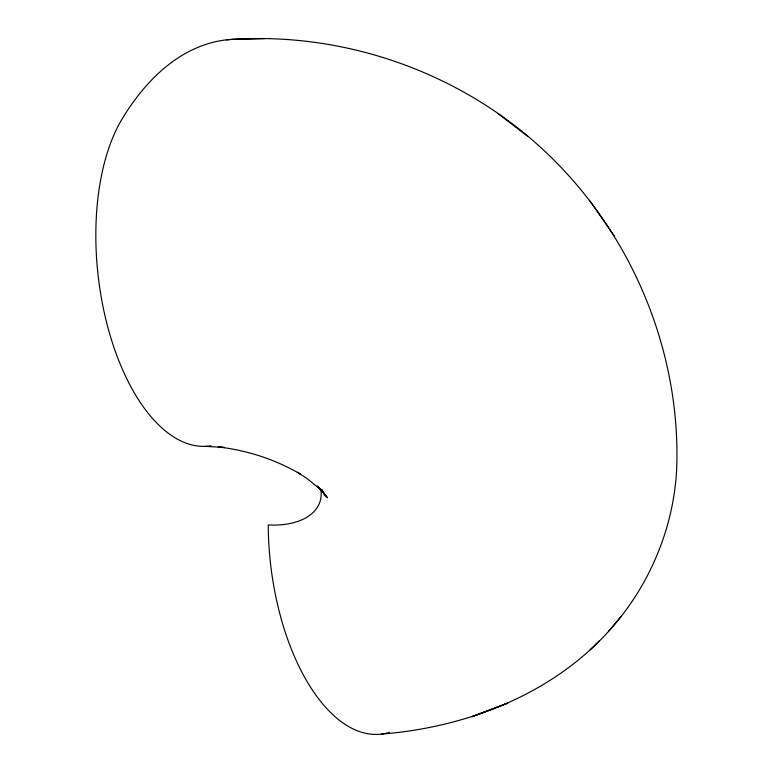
<?xml version="1.0" encoding="UTF-8"?>
<svg xmlns="http://www.w3.org/2000/svg" width="773" height="773" viewBox="0 0 773 773"><rect width="100%" height="100%" fill="white"/><g stroke="black" fill="none" stroke-linecap="round" stroke-linejoin="round"><path stroke-width="1.16" d="M381.369 734.099C472.013 727.064 564.377 689.564 621.26 616.284C653.91 574.59 673.679 523.012 676.636 470.1C681.39 352.015 631.908 233.639 546.173 152.552C461.587 72.198 342.555 30.408 226.334 39.858M608.622 631.183L621.26 616.284M590.099 649.9L599.239 640.952M244.007 39.268L264.743 38.65M205.212 446.35L224.421 447.48L218.208 446.939C246.935 450.244 275.033 459.346 300.05 473.888L297.412 472.264L306.475 478.12L322.148 490.749L317.22 486.024L327.559 497.822L322.254 490.884L325.539 496.092L322.641 490.971M528.056 136.57L498.063 113.612M614.332 236.074L589.47 200.323M321.742 489.715L323.008 492.44L321.732 489.386M389.515 732.34A182.061 90.731 83.6 0 1 268.241 524.935A71.754 41.771 17.9 0 0 320.814 489.406M211.019 445.75A182.061 90.731 83.6 0 1 108.123 328.322A182.061 90.731 83.6 0 1 122.327 118.598A417.565 208.101 83.6 0 1 247.573 39.51M496.826 707.256L471.752 716.764L507.919 703.092L496.826 707.256"/></g></svg>
